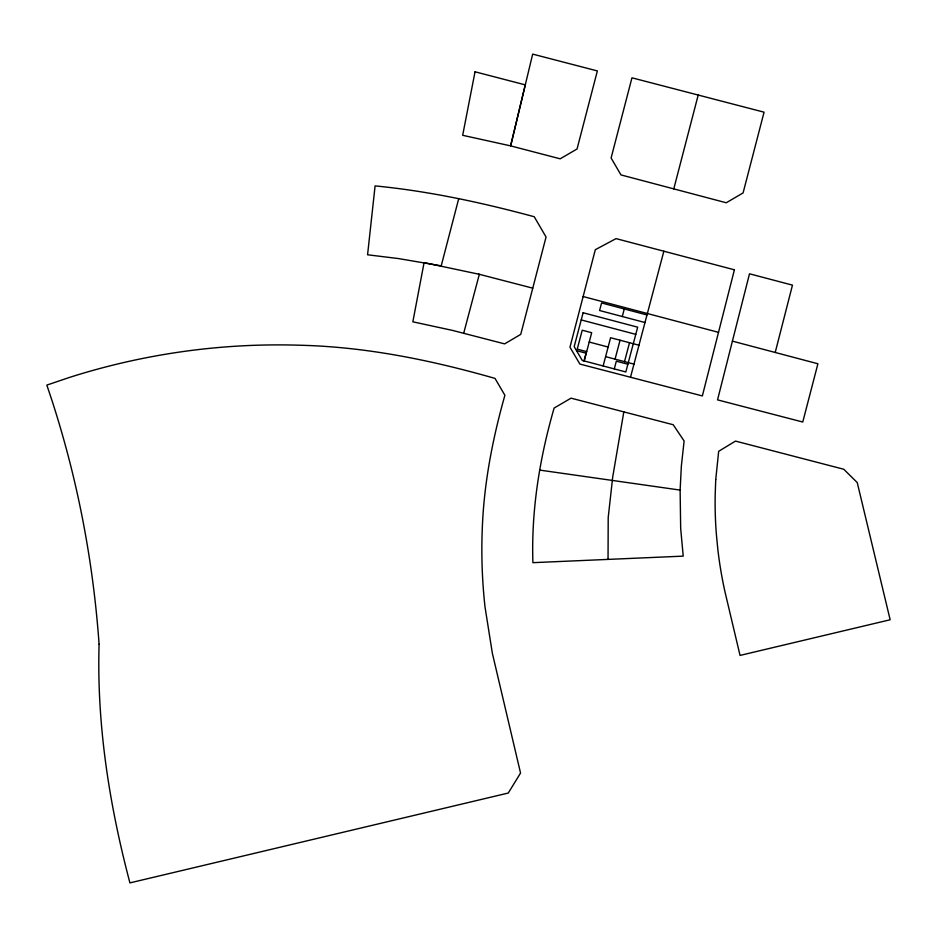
<?xml version="1.0" encoding="UTF-8"?>
<svg xmlns="http://www.w3.org/2000/svg" width="937" height="937" viewBox="0 0 937 937"><rect width="100%" height="100%" fill="white"/><g stroke="black" fill="none" stroke-linecap="round" stroke-linejoin="round"><path stroke-width="1.41" d="M680.121 490.086L680.672 528.398L683.214 556.133L532.907 562.668C531.174 510.372 539.607 458.205 554.118 408.063L571.031 398.155L673.199 424.73L684.115 440.976L681.375 465.853L680.121 490.086L539.642 470.081M623.819 411.893L612.704 477.05L608.207 517.587L608.043 559.389M732.406 341.138L717.543 399.876L802.763 422.025L817.907 363.767L732.406 341.138L749.506 273.803L792.468 285.129L775.215 352.464M458.72 198.667L441.222 265.85L398.53 258.577L367.573 254.782L375.093 185.901C428.982 191.148 482.04 202.615 534.242 216.74L546.06 237.014L520.738 334.368L504.621 343.879L452.571 330.421L412.854 321.813L424.086 262.606L479.334 274.307L463.686 333.279M673.785 188.876L698.206 95.047L764.065 112.182L743.088 192.917L726.269 202.767L620.962 174.914L611.1 158.002L631.96 77.818L698.206 95.047M584.02 360.909L586.058 353.179L576.524 350.649M584.219 360.956L591.68 332.717L582.228 330.211L577.227 349.126L586.679 351.633M603.135 365.969L610.596 337.718L638.975 345.226M622.285 316.519L624.288 308.952M615.059 359.129L620.06 340.213M614.285 368.909L616.323 361.178L627.872 364.235M624.51 361.635L629.512 342.719M630.507 377.224L663.853 251.221M478.561 274.108L532.755 288.163M583.154 296.537L718.515 332.342M646.987 314.961L601.589 302.956L599.586 310.522L644.984 322.527M581.221 319.927L635.778 334.357M589.221 342.04L608.136 347.053M605.595 356.634L633.974 364.142M99.088 644.258C96.663 724.863 109.383 805.141 129.927 882.888L508.264 793.042L520.55 773.048L492.37 653.347L485.015 606.965A520.574 520.574 0 0 1 482.274 528.866C483.89 483.551 492.593 438.821 504.891 395.262L494.994 378.396C431.664 360.276 366.578 346.901 300.543 345.249A703.148 703.148 0 0 0 253.622 345.331C202.779 347.182 152.157 354.701 102.965 367.679A657.2 657.2 0 0 0 69.151 377.541L46.85 385.095L52.097 400.86A1016.985 1016.985 0 0 1 72.407 472.588C86.134 528.925 94.977 586.421 99.088 644.258M715.739 479.639L715.224 493.717A389.71 389.71 0 0 0 716.524 535.941L717.894 549.949A417.258 417.258 0 0 0 724.933 591.634L740.043 655.42L890.15 619.767L857.238 482.567L843.78 469.261L735.498 441.093L718.667 451.306L715.739 479.639M475.036 71.798L462.667 135.303L510.642 145.879L560.185 158.821L577.051 148.971L597.361 70.931L532.673 54.112L510.642 145.879L525.282 84.869L475.036 71.798M734.409 269.809L702.352 395.929L579.874 364.071L569.965 347.205L595.323 249.687L616.066 238.619L734.409 269.809M583.119 312.747L574.17 346.631L582.275 360.452L625.822 371.966L637.675 327.177L583.119 312.747"/></g></svg>
